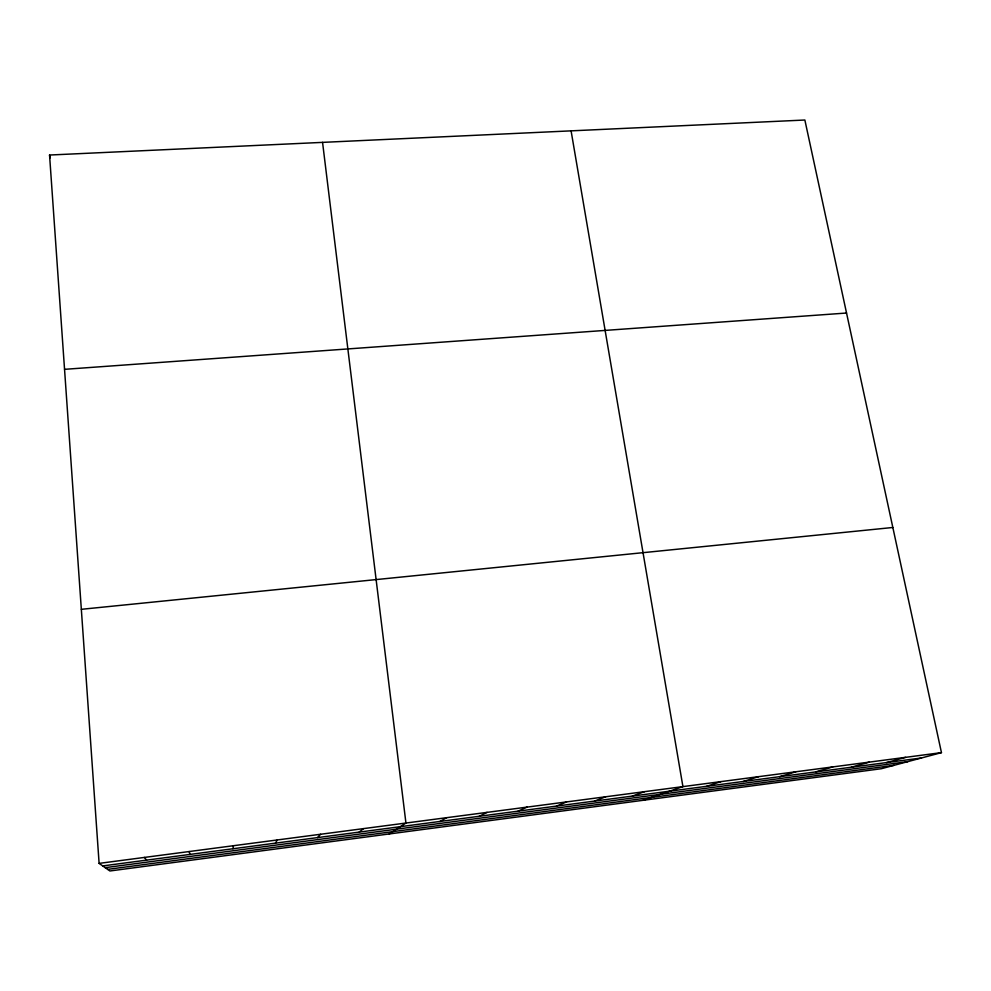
<?xml version="1.0" encoding="UTF-8"?>
<svg xmlns="http://www.w3.org/2000/svg" width="991" height="991" viewBox="0 0 991 991"><rect width="100%" height="100%" fill="white"/><g stroke="black" fill="none" stroke-linecap="round" stroke-linejoin="round"><path stroke-width="1.49" d="M232.947 848.754L233.43 845.719M275.461 843.143L277.257 839.959M317.529 837.606L320.601 834.261M359.163 832.106L363.499 828.625M389.265 833.951L405.938 823.038L322.558 142.382M439.979 821.452L446.718 817.674M479.198 816.287L487.077 812.372M518.033 811.171L527.026 807.12M556.484 806.092L566.579 801.917M594.575 801.075L605.749 796.764M632.295 796.107L644.522 791.673M643.048 800.307L682.923 786.619L571.089 130.862M706.657 786.297L720.94 781.626M743.312 781.465L758.586 776.671M779.62 776.684L795.872 771.778M815.581 771.939L832.787 766.923M851.219 767.245L869.355 762.116M886.511 762.587L905.576 757.347M941.45 752.627L881.346 768.719L109.914 870.978L99.112 863.384L49.55 155.03L804.865 120.022L941.45 752.627L99.112 863.384M102.73 865.923L921.494 757.979M105.207 867.658L907.719 761.658M107.647 869.38L894.08 765.312M81.336 609.316L892.841 527.485M64.551 369.333L846.537 313.032M144.376 857.426L146.594 860.138M189.145 851.542L189.999 854.415M49.55 155.03L50.157 157.879"/></g></svg>
